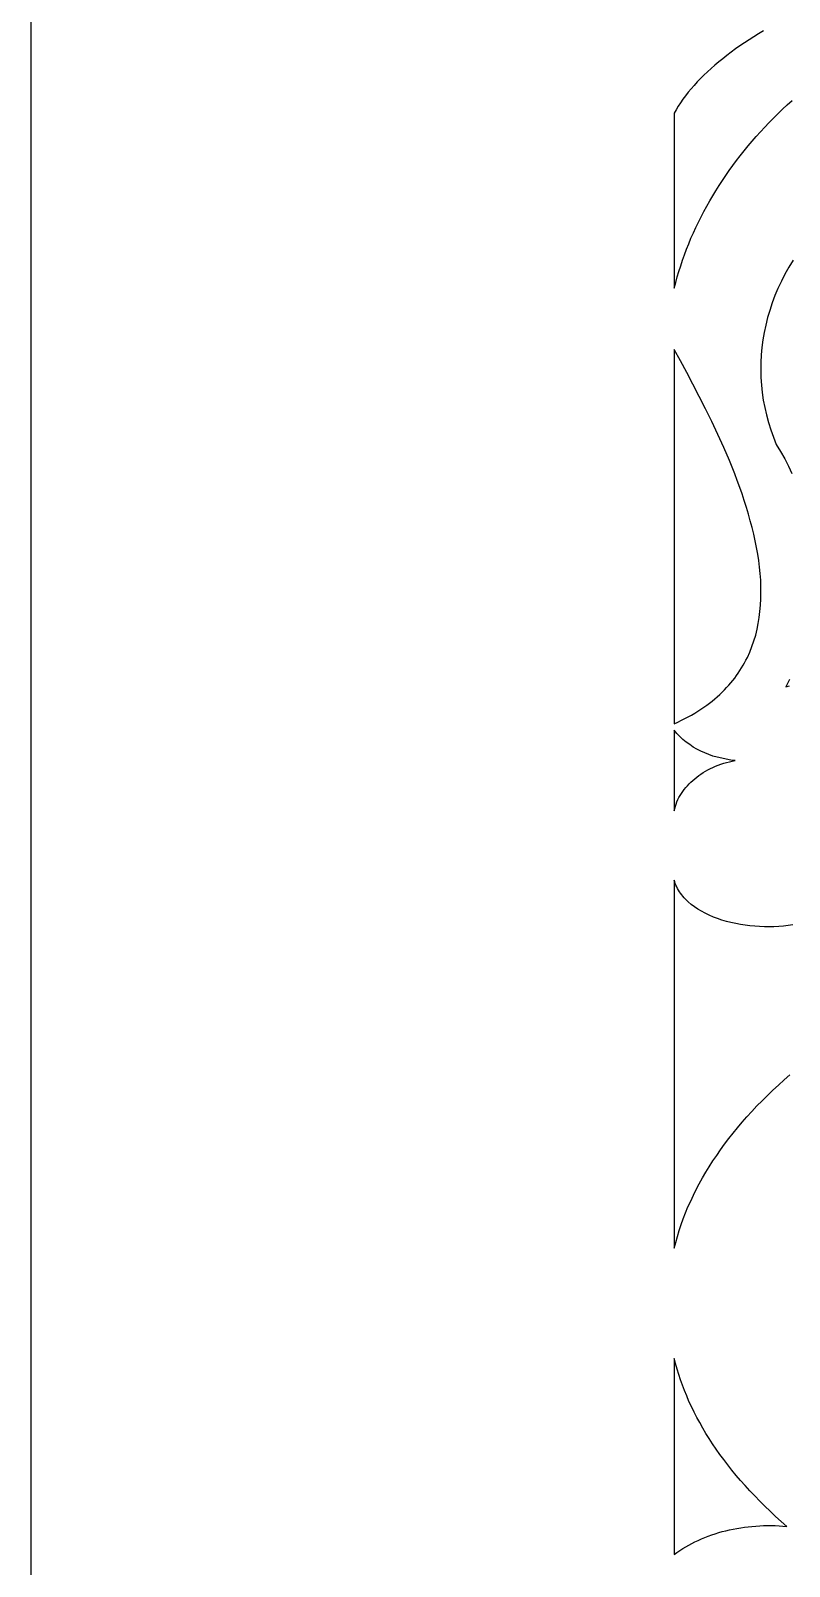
# Model space of a CAD drawing. Extents: x -1145 to -490, y -328 to 327.
# Drawn here: x -1145.3 to -1092.2, y -0.6 to 106.9 of the extents above; entities that cross this region are included whole.
import ezdxf

# ---------------------------------------------------------------- set-up
doc = ezdxf.new("R2010")
doc.units = 0
doc.layers.add('LAYER_1', color=18, linetype='CONTINUOUS')

msp = doc.modelspace()

# ---------------------------------------------------------------- linework, layer by layer
at = {"layer": 'LAYER_1'}
for points in [[(-1145.26, -328.06), (-490.26, -328.06), (-490.26, 326.94), (-1145.26, 326.94)], [(-1100.22, 58.43), (-1099.96, 58.55), (-1099.71, 58.67), (-1099.47, 58.79), (-1099.23, 58.92), (-1099, 59.04), (-1098.78, 59.18), (-1098.56, 59.31), (-1098.35, 59.45), (-1098.14, 59.59), (-1097.94, 59.73), (-1097.75, 59.87), (-1097.56, 60.02), (-1097.38, 60.17), (-1097.2, 60.32), (-1097.03, 60.48), (-1096.86, 60.64), (-1096.7, 60.8), (-1096.55, 60.96), (-1096.4, 61.12), (-1096.25, 61.29), (-1096.11, 61.46), (-1095.98, 61.63), (-1095.85, 61.8), (-1095.73, 61.98), (-1095.61, 62.16), (-1095.5, 62.34), (-1095.39, 62.52), (-1095.29, 62.7), (-1095.19, 62.89), (-1095.09, 63.07), (-1094.92, 63.45), (-1094.77, 63.84), (-1094.63, 64.24), (-1094.51, 64.64), (-1094.41, 65.05), (-1094.33, 65.46), (-1094.26, 65.88), (-1094.21, 66.3), (-1094.17, 66.73), (-1094.15, 67.17), (-1094.14, 67.6), (-1094.14, 68.05), (-1094.16, 68.49), (-1094.2, 68.94), (-1094.24, 69.4), (-1094.3, 69.85), (-1094.37, 70.31), (-1094.45, 70.77), (-1094.55, 71.24), (-1094.65, 71.7), (-1094.76, 72.17), (-1094.89, 72.64), (-1095.02, 73.11), (-1095.16, 73.58), (-1095.31, 74.05), (-1095.46, 74.52), (-1095.63, 74.98), (-1095.8, 75.45), (-1095.98, 75.92), (-1096.16, 76.39), (-1096.35, 76.85), (-1096.75, 77.78), (-1097.16, 78.69), (-1097.58, 79.59), (-1098.02, 80.48), (-1098.46, 81.35), (-1098.9, 82.2), (-1099.34, 83.03), (-1099.78, 83.84), (-1100.22, 84.62)], [(-1100.22, 52.34), (-1100.18, 52.5), (-1100.13, 52.66), (-1100.08, 52.81), (-1100.02, 52.96), (-1099.95, 53.12), (-1099.88, 53.26), (-1099.8, 53.41), (-1099.71, 53.55), (-1099.61, 53.69), (-1099.51, 53.83), (-1099.41, 53.96), (-1099.29, 54.09), (-1099.17, 54.22), (-1099.05, 54.34), (-1098.92, 54.46), (-1098.78, 54.58), (-1098.64, 54.69), (-1098.49, 54.8), (-1098.34, 54.91), (-1098.18, 55.01), (-1098.02, 55.11), (-1097.85, 55.2), (-1097.68, 55.29), (-1097.5, 55.37), (-1097.32, 55.45), (-1097.14, 55.52), (-1096.95, 55.59), (-1096.75, 55.66), (-1096.56, 55.71), (-1096.35, 55.77), (-1096.15, 55.81), (-1095.94, 55.86), (-1096.26, 55.89), (-1096.58, 55.95), (-1096.89, 56.01), (-1097.2, 56.09), (-1097.5, 56.17), (-1097.79, 56.28), (-1098.07, 56.39), (-1098.35, 56.52), (-1098.62, 56.65), (-1098.88, 56.8), (-1099.13, 56.97), (-1099.37, 57.14), (-1099.6, 57.33), (-1099.82, 57.53), (-1100.02, 57.74), (-1100.22, 57.97)], [(-1100.22, 14), (-1100.22, 0.27), (-1100.02, 0.41), (-1099.82, 0.55), (-1099.62, 0.68), (-1099.41, 0.81), (-1099.2, 0.93), (-1098.98, 1.04), (-1098.76, 1.16), (-1098.53, 1.26), (-1098.3, 1.36), (-1098.07, 1.46), (-1097.83, 1.55), (-1097.59, 1.64), (-1097.34, 1.72), (-1097.1, 1.8), (-1096.85, 1.87), (-1096.59, 1.93), (-1096.34, 1.99), (-1096.08, 2.05), (-1095.82, 2.1), (-1095.56, 2.14), (-1095.3, 2.18), (-1095.03, 2.21), (-1094.77, 2.24), (-1094.5, 2.26), (-1094.23, 2.28), (-1093.96, 2.29), (-1093.69, 2.3), (-1093.42, 2.3), (-1093.15, 2.29), (-1092.87, 2.28), (-1092.6, 2.26), (-1092.33, 2.24), (-1092.73, 2.59), (-1093.12, 2.94), (-1093.5, 3.3), (-1093.87, 3.65), (-1094.23, 4.01), (-1094.58, 4.37), (-1094.92, 4.73), (-1095.25, 5.09), (-1095.57, 5.45), (-1095.88, 5.81), (-1096.18, 6.18), (-1096.47, 6.54), (-1096.75, 6.91), (-1097.02, 7.27), (-1097.28, 7.64), (-1097.53, 8.01), (-1097.77, 8.38), (-1098, 8.75), (-1098.22, 9.12), (-1098.43, 9.5), (-1098.63, 9.87), (-1098.82, 10.24), (-1099.01, 10.62), (-1099.18, 10.99), (-1099.34, 11.37), (-1099.5, 11.74), (-1099.64, 12.12), (-1099.77, 12.5), (-1099.9, 12.87), (-1100.01, 13.25), (-1100.12, 13.63)]]:
    msp.add_lwpolyline(points, close=True, dxfattribs=at)
for points in [[(-1093.97, 106.95), (-1094.31, 106.74), (-1094.64, 106.53), (-1094.97, 106.32), (-1095.3, 106.1), (-1095.61, 105.89), (-1095.92, 105.67), (-1096.23, 105.44), (-1096.52, 105.22), (-1096.81, 104.99), (-1097.09, 104.76), (-1097.36, 104.53), (-1097.63, 104.3), (-1097.88, 104.07), (-1098.13, 103.83), (-1098.37, 103.6), (-1098.6, 103.36), (-1098.82, 103.12), (-1099.03, 102.88), (-1099.23, 102.64), (-1099.42, 102.39), (-1099.6, 102.15), (-1099.77, 101.91), (-1099.93, 101.66), (-1100.08, 101.41), (-1100.22, 101.17), (-1100.22, 88.92), (-1100.11, 89.31), (-1100, 89.71), (-1099.89, 90.1), (-1099.76, 90.49), (-1099.63, 90.88), (-1099.49, 91.27), (-1099.35, 91.66), (-1099.2, 92.04), (-1099.04, 92.42), (-1098.87, 92.8), (-1098.7, 93.18), (-1098.52, 93.55), (-1098.33, 93.92), (-1098.14, 94.29), (-1097.94, 94.66), (-1097.73, 95.03), (-1097.52, 95.39), (-1097.3, 95.75), (-1097.07, 96.11), (-1096.84, 96.47), (-1096.6, 96.82), (-1096.36, 97.17), (-1096.11, 97.52), (-1095.85, 97.86), (-1095.59, 98.2), (-1095.32, 98.54), (-1095.04, 98.88), (-1094.76, 99.21), (-1094.47, 99.54), (-1094.18, 99.86), (-1093.88, 100.19), (-1093.58, 100.51), (-1093.27, 100.83), (-1092.95, 101.14), (-1092.63, 101.45), (-1092.3, 101.76), (-1091.96, 102.06)], [(-1091.89, 90.89), (-1092.18, 90.4), (-1092.46, 89.91), (-1092.71, 89.41), (-1092.95, 88.9), (-1093.16, 88.4), (-1093.35, 87.89), (-1093.53, 87.37), (-1093.68, 86.86), (-1093.81, 86.34), (-1093.92, 85.82), (-1094.01, 85.3), (-1094.08, 84.77), (-1094.13, 84.25), (-1094.16, 83.72), (-1094.16, 83.2), (-1094.15, 82.67), (-1094.11, 82.14), (-1094.06, 81.62), (-1093.98, 81.09), (-1093.88, 80.57), (-1093.76, 80.05), (-1093.62, 79.53), (-1093.46, 79.01), (-1093.27, 78.49), (-1093.07, 77.98), (-1092.77, 77.48), (-1092.48, 76.97), (-1092.21, 76.46), (-1091.97, 75.94)], [(-1092.14, 61.52), (-1092.41, 61.01), (-1092.15, 61.09)], [(-1091.92, 44.35), (-1092.24, 44.3), (-1092.56, 44.26), (-1092.89, 44.23), (-1093.23, 44.22), (-1093.56, 44.21), (-1093.9, 44.21), (-1094.24, 44.23), (-1094.58, 44.25), (-1094.92, 44.28), (-1095.25, 44.32), (-1095.58, 44.38), (-1095.91, 44.44), (-1096.24, 44.51), (-1096.56, 44.59), (-1096.87, 44.69), (-1097.18, 44.79), (-1097.47, 44.9), (-1097.76, 45.02), (-1098.04, 45.16), (-1098.3, 45.3), (-1098.56, 45.45), (-1098.8, 45.61), (-1099.02, 45.78), (-1099.23, 45.96), (-1099.33, 46.05), (-1099.43, 46.15), (-1099.52, 46.25), (-1099.61, 46.35), (-1099.69, 46.45), (-1099.77, 46.56), (-1099.84, 46.67), (-1099.91, 46.78), (-1099.98, 46.89), (-1100.04, 47.01), (-1100.09, 47.12), (-1100.14, 47.24), (-1100.18, 47.37), (-1100.22, 47.49), (-1100.22, 21.71), (-1100.11, 22.12), (-1099.99, 22.54), (-1099.87, 22.95), (-1099.73, 23.37), (-1099.58, 23.78), (-1099.42, 24.19), (-1099.25, 24.6), (-1099.06, 25.01), (-1098.87, 25.42), (-1098.67, 25.82), (-1098.46, 26.22), (-1098.24, 26.63), (-1098, 27.03), (-1097.76, 27.42), (-1097.51, 27.82), (-1097.24, 28.21), (-1096.97, 28.61), (-1096.69, 29), (-1096.39, 29.39), (-1096.09, 29.77), (-1095.78, 30.15), (-1095.45, 30.54), (-1095.12, 30.92), (-1094.78, 31.29), (-1094.43, 31.67), (-1094.06, 32.04), (-1093.69, 32.4), (-1093.31, 32.77), (-1092.92, 33.13), (-1092.52, 33.49), (-1092.11, 33.85)]]:
    msp.add_lwpolyline(points, dxfattribs=at)

doc.saveas('drawing.dxf')
